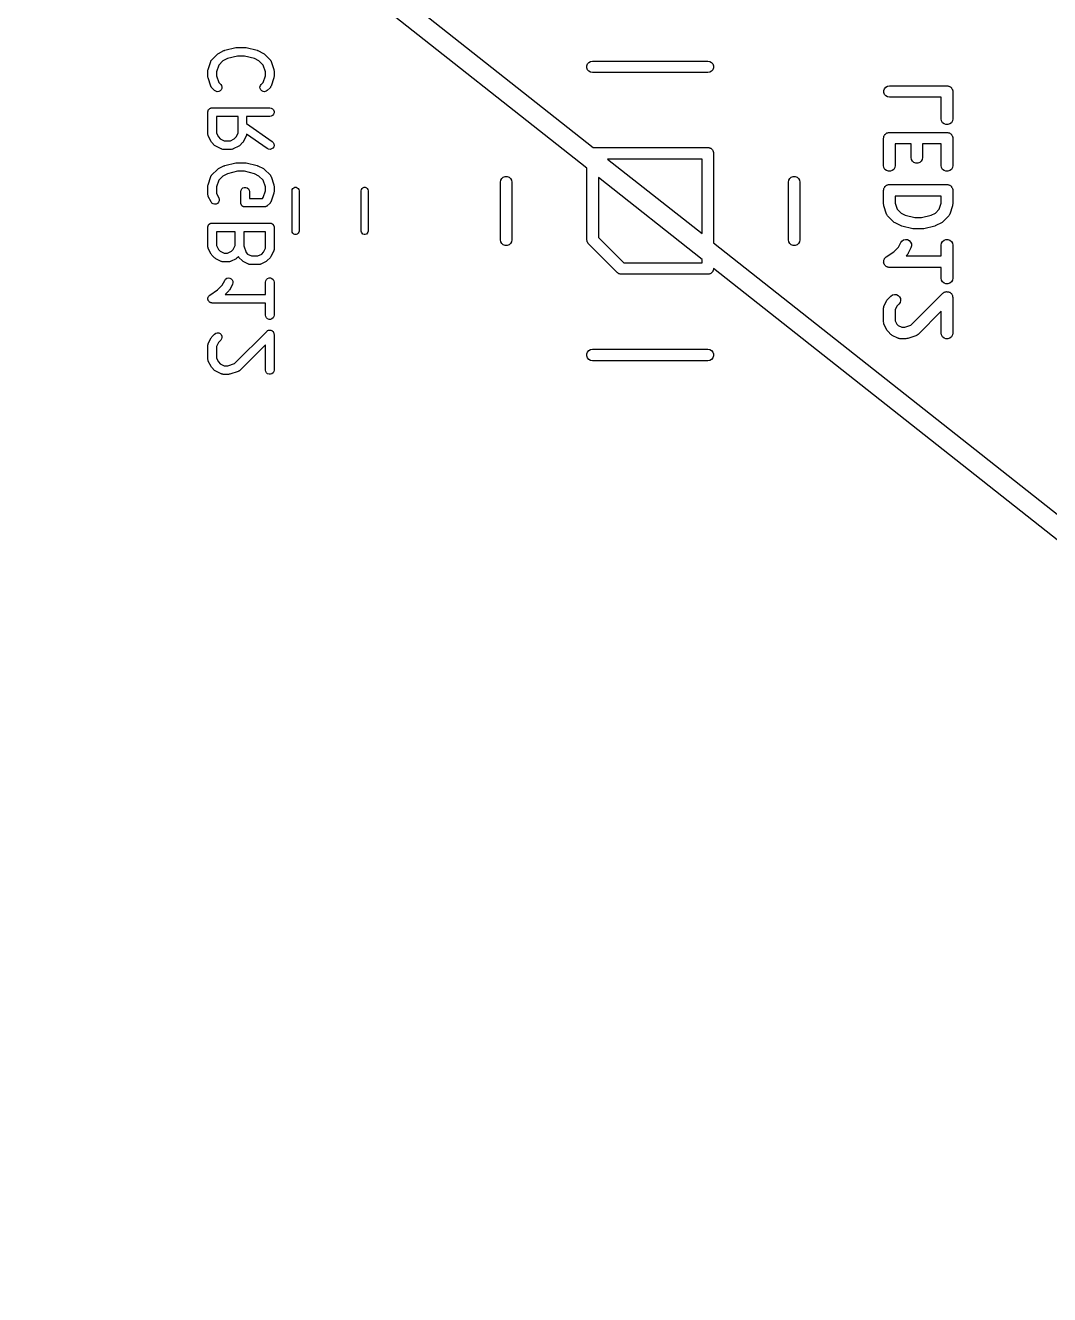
# Model space of a CAD drawing. Extents: x 48 to 353, y -143 to -50.
# Drawn here: x 62.18 to 79.96, y -142.63 to -120.61 of the extents above; entities that cross this region are included whole.
import ezdxf

# ---------------------------------------------------------------- set-up
doc = ezdxf.new("R2010")
doc.units = 0
doc.header["$MEASUREMENT"] = 0
doc.layers.add('BLACK', color=7, linetype='CONTINUOUS')

msp = doc.modelspace()

# ---------------------------------------------------------------- linework, layer by layer
at = {"layer": 'Black'}
for p, q in [((62.1787, -114.94), (72.0331, -122.725)), ((71.925, -123.086), (62.1787, -115.386)), ((65.4157, -121.201), (65.511, -121.105)), ((65.511, -121.105), (65.5208, -121.098)), ((65.5208, -121.098), (65.5304, -121.091)), ((65.5304, -121.091), (65.6257, -121.044)), ((65.6257, -121.044), (65.6335, -121.041)), ((65.6335, -121.041), (65.641, -121.038)), ((65.641, -121.038), (65.8315, -120.99)), ((65.8589, -121.138), (65.6854, -121.181)), ((65.8315, -120.99), (65.8407, -120.99)), ((65.8407, -120.99), (65.8497, -120.988)), ((65.8497, -120.988), (65.9926, -120.988)), ((65.9833, -121.138), (65.8589, -121.138)), ((66.1569, -121.181), (65.9833, -121.138)), ((65.9926, -120.988), (66.0016, -120.99)), ((66.0016, -120.99), (66.0108, -120.99)), ((66.0108, -120.99), (66.2012, -121.038)), ((66.2012, -121.038), (66.2087, -121.041)), ((66.2087, -121.041), (66.2166, -121.044)), ((66.2166, -121.044), (66.3118, -121.091)), ((66.3118, -121.091), (66.3215, -121.098)), ((66.3215, -121.098), (66.3313, -121.105)), ((66.3313, -121.105), (66.4265, -121.201)), ((65.35, -121.373), (65.3976, -121.23)), ((65.3976, -121.23), (65.3997, -121.226)), ((65.3997, -121.226), (65.4008, -121.222)), ((65.4008, -121.222), (65.4058, -121.215)), ((65.4058, -121.215), (65.41, -121.207)), ((65.41, -121.207), (65.4132, -121.204)), ((65.4132, -121.204), (65.4157, -121.201)), ((65.5343, -121.294), (65.4961, -121.409)), ((65.6084, -121.22), (65.5343, -121.294)), ((65.6854, -121.181), (65.6084, -121.22)), ((66.2338, -121.22), (66.1569, -121.181)), ((66.308, -121.294), (66.2338, -121.22)), ((66.3461, -121.409), (66.308, -121.294)), ((66.4265, -121.201), (66.429, -121.204)), ((66.429, -121.204), (66.4323, -121.207)), ((66.4323, -121.207), (66.4364, -121.215)), ((66.4364, -121.215), (66.4415, -121.222)), ((66.4415, -121.222), (66.4426, -121.226)), ((66.4426, -121.226), (66.4447, -121.23)), ((66.4447, -121.23), (66.4923, -121.373)), ((71.9265, -121.308), (71.9384, -121.275)), ((71.9265, -121.342), (71.9265, -121.308)), ((71.9384, -121.375), (71.9265, -121.342)), ((71.9384, -121.275), (71.9607, -121.248)), ((71.9607, -121.248), (71.9908, -121.231)), ((71.9908, -121.231), (72.025, -121.225)), ((72.025, -121.225), (74.025, -121.225)), ((74.025, -121.225), (74.0592, -121.231)), ((74.0592, -121.231), (74.0893, -121.248)), ((74.0893, -121.248), (74.1116, -121.275)), ((74.1116, -121.275), (74.1235, -121.308)), ((74.1235, -121.342), (74.1116, -121.375)), ((74.1235, -121.308), (74.1235, -121.342)), ((65.3461, -121.396), (65.3482, -121.385)), ((65.3461, -121.492), (65.3461, -121.396)), ((65.3482, -121.504), (65.3461, -121.492)), ((65.3482, -121.385), (65.35, -121.373)), ((65.35, -121.515), (65.3482, -121.504)), ((65.3976, -121.658), (65.35, -121.515)), ((65.4961, -121.409), (65.4961, -121.479)), ((65.4961, -121.479), (65.5343, -121.594)), ((66.308, -121.594), (66.3461, -121.479)), ((66.3461, -121.479), (66.3461, -121.409)), ((66.4923, -121.515), (66.4447, -121.658)), ((66.4923, -121.373), (66.494, -121.385)), ((66.494, -121.504), (66.4923, -121.515)), ((66.494, -121.385), (66.4961, -121.396)), ((66.4961, -121.492), (66.494, -121.504)), ((66.4961, -121.396), (66.4961, -121.492)), ((71.9607, -121.402), (71.9384, -121.375)), ((71.9908, -121.419), (71.9607, -121.402)), ((72.025, -121.425), (71.9908, -121.419)), ((74.025, -121.425), (72.025, -121.425)), ((74.0592, -121.419), (74.025, -121.425)), ((74.0893, -121.402), (74.0592, -121.419)), ((74.1116, -121.375), (74.0893, -121.402)), ((65.3997, -121.662), (65.3976, -121.658)), ((65.4008, -121.666), (65.3997, -121.662)), ((65.4058, -121.673), (65.4008, -121.666)), ((65.41, -121.681), (65.4058, -121.673)), ((65.4132, -121.684), (65.41, -121.681)), ((65.4157, -121.688), (65.4132, -121.684)), ((65.4633, -121.735), (65.4157, -121.688)), ((65.4847, -121.75), (65.4633, -121.735)), ((65.5098, -121.757), (65.4847, -121.75)), ((65.5358, -121.755), (65.5098, -121.757)), ((65.5343, -121.594), (65.5694, -121.629)), ((65.5594, -121.744), (65.5358, -121.755)), ((65.5778, -121.725), (65.5594, -121.744)), ((65.5694, -121.629), (65.5843, -121.65)), ((65.5888, -121.702), (65.5778, -121.725)), ((65.5843, -121.65), (65.5911, -121.676)), ((65.5911, -121.676), (65.5888, -121.702)), ((66.2512, -121.676), (66.2579, -121.65)), ((66.2534, -121.702), (66.2512, -121.676)), ((66.2645, -121.725), (66.2534, -121.702)), ((66.2579, -121.65), (66.2729, -121.629)), ((66.2829, -121.744), (66.2645, -121.725)), ((66.2729, -121.629), (66.308, -121.594)), ((66.3065, -121.755), (66.2829, -121.744)), ((66.3324, -121.757), (66.3065, -121.755)), ((66.3576, -121.75), (66.3324, -121.757)), ((66.3789, -121.735), (66.3576, -121.75)), ((66.4265, -121.688), (66.3789, -121.735)), ((66.429, -121.684), (66.4265, -121.688)), ((66.4323, -121.681), (66.429, -121.684)), ((66.4364, -121.673), (66.4323, -121.681)), ((66.4415, -121.666), (66.4364, -121.673)), ((66.4426, -121.662), (66.4415, -121.666)), ((66.4447, -121.658), (66.4426, -121.662)), ((77.0789, -121.736), (77.0908, -121.704)), ((77.0789, -121.771), (77.0789, -121.736)), ((77.0908, -121.804), (77.0789, -121.771)), ((77.0908, -121.704), (77.1131, -121.677)), ((77.1131, -121.677), (77.1432, -121.66)), ((77.1432, -121.66), (77.1774, -121.654)), ((77.1774, -121.654), (78.1774, -121.654)), ((78.1774, -121.654), (78.186, -121.655)), ((78.186, -121.655), (78.1947, -121.655)), ((78.1947, -121.655), (78.203, -121.658)), ((78.203, -121.658), (78.2116, -121.66)), ((78.2116, -121.66), (78.2192, -121.664)), ((78.2192, -121.664), (78.2274, -121.667)), ((78.2274, -121.667), (78.2341, -121.673)), ((78.2341, -121.673), (78.2417, -121.677)), ((78.2417, -121.677), (78.2473, -121.684)), ((78.2473, -121.684), (78.254, -121.689)), ((78.254, -121.689), (78.2584, -121.697)), ((78.2584, -121.697), (78.264, -121.704)), ((78.264, -121.704), (78.267, -121.712)), ((78.267, -121.712), (78.2713, -121.719)), ((78.2713, -121.719), (78.2729, -121.728)), ((78.2729, -121.728), (78.2759, -121.736)), ((78.2759, -121.736), (78.2759, -121.745)), ((78.2759, -121.745), (78.2774, -121.754)), ((78.2774, -121.754), (78.2774, -122.23)), ((77.1131, -121.83), (77.0908, -121.804)), ((77.1432, -121.848), (77.1131, -121.83)), ((77.1774, -121.854), (77.1432, -121.848)), ((78.0774, -121.854), (77.1774, -121.854)), ((78.0774, -122.23), (78.0774, -121.854)), ((65.3461, -122.111), (65.3473, -122.104)), ((65.3461, -122.492), (65.3461, -122.111)), ((65.3473, -122.098), (65.3495, -122.092)), ((65.3473, -122.104), (65.3473, -122.098)), ((65.3495, -122.092), (65.3507, -122.085)), ((65.3507, -122.085), (65.3539, -122.079)), ((65.3539, -122.079), (65.3562, -122.073)), ((65.3562, -122.073), (65.3604, -122.068)), ((65.3604, -122.068), (65.3637, -122.063)), ((65.3637, -122.063), (65.3687, -122.058)), ((65.3687, -122.058), (65.3729, -122.053)), ((65.3729, -122.053), (65.3786, -122.05)), ((65.3786, -122.05), (65.3836, -122.046)), ((65.3836, -122.046), (65.3898, -122.044)), ((65.3898, -122.044), (65.3955, -122.04)), ((65.3955, -122.04), (65.4019, -122.039)), ((65.4019, -122.039), (65.4081, -122.037)), ((65.4081, -122.037), (65.4147, -122.037)), ((65.4147, -122.037), (65.4211, -122.036)), ((65.4211, -122.036), (66.4211, -122.036)), ((65.4961, -122.186), (65.4961, -122.474)), ((65.8699, -122.186), (65.4961, -122.186)), ((65.8699, -122.474), (65.8699, -122.186)), ((66.4211, -122.186), (66.0199, -122.186)), ((66.0199, -122.186), (66.0199, -122.31)), ((66.4211, -122.036), (66.4468, -122.04)), ((66.4468, -122.181), (66.4211, -122.186)), ((66.4468, -122.04), (66.4693, -122.053)), ((66.4693, -122.168), (66.4468, -122.181)), ((66.4693, -122.053), (66.4861, -122.073)), ((66.4861, -122.148), (66.4693, -122.168)), ((66.4861, -122.073), (66.495, -122.098)), ((66.495, -122.124), (66.4861, -122.148)), ((66.495, -122.098), (66.495, -122.124)), ((78.0834, -122.264), (78.0774, -122.23)), ((78.2774, -122.23), (78.2713, -122.264)), ((66.0199, -122.31), (66.4641, -122.621)), ((78.1008, -122.294), (78.0834, -122.264)), ((78.1274, -122.316), (78.1008, -122.294)), ((78.16, -122.328), (78.1274, -122.316)), ((78.1947, -122.328), (78.16, -122.328)), ((78.2274, -122.316), (78.1947, -122.328)), ((78.254, -122.294), (78.2274, -122.316)), ((78.2713, -122.264), (78.254, -122.294)), ((65.3469, -122.496), (65.3461, -122.492)), ((65.3466, -122.5), (65.3469, -122.496)), ((65.3491, -122.509), (65.3466, -122.5)), ((65.3507, -122.517), (65.3491, -122.509)), ((65.3528, -122.521), (65.3507, -122.517)), ((65.354, -122.525), (65.3528, -122.521)), ((65.4017, -122.62), (65.354, -122.525)), ((65.4088, -122.63), (65.4017, -122.62)), ((65.4157, -122.64), (65.4088, -122.63)), ((65.4633, -122.688), (65.4157, -122.64)), ((65.4961, -122.474), (65.5304, -122.542)), ((65.5304, -122.542), (65.5608, -122.573)), ((65.5608, -122.573), (65.6293, -122.607)), ((65.6293, -122.607), (65.7368, -122.607)), ((65.7368, -122.607), (65.8053, -122.573)), ((65.8053, -122.573), (65.8357, -122.542)), ((65.8357, -122.542), (65.8699, -122.474)), ((65.9504, -122.64), (65.9027, -122.688)), ((65.9572, -122.63), (65.9504, -122.64)), ((65.9644, -122.62), (65.9572, -122.63)), ((66.012, -122.525), (65.9644, -122.62)), ((66.0133, -122.521), (66.012, -122.525)), ((66.0154, -122.517), (66.0133, -122.521)), ((66.0169, -122.509), (66.0154, -122.517)), ((66.0194, -122.5), (66.0169, -122.509)), ((66.0198, -122.493), (66.0192, -122.496)), ((66.0192, -122.496), (66.0194, -122.5)), ((66.3781, -122.744), (66.0198, -122.493)), ((66.4641, -122.621), (66.4826, -122.639)), ((66.4826, -122.639), (66.4936, -122.663)), ((66.4936, -122.663), (66.4958, -122.689)), ((77.0774, -122.563), (77.0789, -122.554)), ((77.0774, -123.039), (77.0774, -122.563)), ((77.0789, -122.546), (77.0819, -122.538)), ((77.0789, -122.554), (77.0789, -122.546)), ((77.0819, -122.538), (77.0834, -122.529)), ((77.0834, -122.529), (77.0878, -122.521)), ((77.0878, -122.521), (77.0908, -122.513)), ((77.0908, -122.513), (77.0964, -122.506)), ((77.0964, -122.506), (77.1008, -122.499)), ((77.1008, -122.499), (77.1075, -122.493)), ((77.1075, -122.493), (77.1131, -122.486)), ((77.1131, -122.486), (77.1207, -122.482)), ((77.1207, -122.482), (77.1274, -122.476)), ((77.1274, -122.476), (77.1356, -122.473)), ((77.1356, -122.473), (77.1432, -122.469)), ((77.1432, -122.469), (77.1518, -122.468)), ((77.1518, -122.468), (77.16, -122.465)), ((77.16, -122.465), (77.1688, -122.465)), ((77.1688, -122.465), (77.1774, -122.463)), ((77.1774, -122.463), (78.1774, -122.463)), ((77.5536, -122.663), (77.2774, -122.663)), ((77.2774, -122.663), (77.2774, -123.039)), ((77.5536, -122.896), (77.5536, -122.663)), ((78.0774, -122.663), (77.7536, -122.663)), ((77.7536, -122.663), (77.7536, -122.896)), ((78.0774, -123.039), (78.0774, -122.663)), ((78.1774, -122.463), (78.186, -122.465)), ((78.186, -122.465), (78.1947, -122.465)), ((78.1947, -122.465), (78.203, -122.468)), ((78.203, -122.468), (78.2116, -122.469)), ((78.2116, -122.469), (78.2192, -122.473)), ((78.2192, -122.473), (78.2274, -122.476)), ((78.2274, -122.476), (78.2341, -122.482)), ((78.2341, -122.482), (78.2417, -122.486)), ((78.2417, -122.486), (78.2473, -122.493)), ((78.2473, -122.493), (78.254, -122.499)), ((78.254, -122.499), (78.2584, -122.506)), ((78.2584, -122.506), (78.264, -122.513)), ((78.264, -122.513), (78.267, -122.521)), ((78.267, -122.521), (78.2713, -122.529)), ((78.2713, -122.529), (78.2729, -122.538)), ((78.2729, -122.538), (78.2759, -122.546)), ((78.2759, -122.546), (78.2759, -122.554)), ((78.2759, -122.554), (78.2774, -122.563)), ((78.2774, -122.563), (78.2774, -123.039)), ((65.4732, -122.694), (65.4633, -122.688)), ((65.4828, -122.702), (65.4732, -122.694)), ((65.5781, -122.749), (65.4828, -122.702)), ((65.5822, -122.75), (65.5781, -122.749)), ((65.586, -122.753), (65.5822, -122.75)), ((65.5946, -122.754), (65.586, -122.753)), ((65.603, -122.757), (65.5946, -122.754)), ((65.6073, -122.756), (65.603, -122.757)), ((65.6116, -122.757), (65.6073, -122.756)), ((65.7545, -122.757), (65.6116, -122.757)), ((65.7587, -122.756), (65.7545, -122.757)), ((65.763, -122.757), (65.7587, -122.756)), ((65.7715, -122.754), (65.763, -122.757)), ((65.7801, -122.753), (65.7715, -122.754)), ((65.7839, -122.75), (65.7801, -122.753)), ((65.788, -122.749), (65.7839, -122.75)), ((65.8832, -122.702), (65.788, -122.749)), ((65.8929, -122.694), (65.8832, -122.702)), ((65.9027, -122.688), (65.8929, -122.694)), ((66.4017, -122.755), (66.3781, -122.744)), ((66.4277, -122.757), (66.4017, -122.755)), ((66.4528, -122.75), (66.4277, -122.757)), ((66.4742, -122.735), (66.4528, -122.75)), ((66.4891, -122.714), (66.4742, -122.735)), ((66.4958, -122.689), (66.4891, -122.714)), ((72.0331, -122.725), (74.025, -122.725)), ((74.025, -122.725), (74.0336, -122.727)), ((74.0336, -122.727), (74.0424, -122.727)), ((74.0424, -122.727), (74.0506, -122.73)), ((74.0506, -122.73), (74.0592, -122.731)), ((74.0592, -122.731), (74.0668, -122.735)), ((74.0668, -122.735), (74.075, -122.738)), ((74.075, -122.738), (74.0817, -122.744)), ((74.0817, -122.744), (74.0893, -122.748)), ((74.0893, -122.748), (74.0949, -122.755)), ((74.0949, -122.755), (74.1016, -122.761)), ((74.1016, -122.761), (74.106, -122.768)), ((74.106, -122.768), (74.1116, -122.775)), ((74.1116, -122.775), (74.1146, -122.783)), ((74.1146, -122.783), (74.119, -122.791)), ((74.119, -122.791), (74.1205, -122.799)), ((74.1205, -122.799), (74.1235, -122.808)), ((74.1235, -122.808), (74.1235, -122.816)), ((74.1235, -122.816), (74.125, -122.825)), ((74.125, -122.825), (74.125, -124.378)), ((77.5596, -122.931), (77.5536, -122.896)), ((77.7536, -122.896), (77.7475, -122.931)), ((65.4157, -123.201), (65.511, -123.105)), ((65.511, -123.105), (65.5208, -123.098)), ((65.5208, -123.098), (65.5304, -123.091)), ((65.5304, -123.091), (65.6257, -123.044)), ((65.6257, -123.044), (65.6335, -123.041)), ((65.6335, -123.041), (65.641, -123.038)), ((65.641, -123.038), (65.8315, -122.99)), ((65.8315, -122.99), (65.8407, -122.99)), ((65.8407, -122.99), (65.8497, -122.988)), ((65.8497, -122.988), (65.9926, -122.988)), ((65.9926, -122.988), (66.0016, -122.99)), ((66.0016, -122.99), (66.0108, -122.99)), ((66.0108, -122.99), (66.2012, -123.038)), ((66.2012, -123.038), (66.2087, -123.041)), ((66.2087, -123.041), (66.2166, -123.044)), ((66.2166, -123.044), (66.3118, -123.091)), ((66.3118, -123.091), (66.3215, -123.098)), ((66.3215, -123.098), (66.3313, -123.105)), ((66.3313, -123.105), (66.4265, -123.201)), ((71.925, -124.325), (71.925, -123.086)), ((72.2862, -122.925), (73.925, -124.22)), ((73.925, -122.925), (72.2862, -122.925)), ((73.925, -124.22), (73.925, -122.925)), ((77.0834, -123.073), (77.0774, -123.039)), ((77.1008, -123.104), (77.0834, -123.073)), ((77.1274, -123.126), (77.1008, -123.104)), ((77.254, -123.104), (77.2274, -123.126)), ((77.2713, -123.073), (77.254, -123.104)), ((77.2774, -123.039), (77.2713, -123.073)), ((77.577, -122.961), (77.5596, -122.931)), ((77.6036, -122.983), (77.577, -122.961)), ((77.6362, -122.995), (77.6036, -122.983)), ((77.6709, -122.995), (77.6362, -122.995)), ((77.7036, -122.983), (77.6709, -122.995)), ((77.7302, -122.961), (77.7036, -122.983)), ((77.7475, -122.931), (77.7302, -122.961)), ((78.0834, -123.073), (78.0774, -123.039)), ((78.1008, -123.104), (78.0834, -123.073)), ((78.1274, -123.126), (78.1008, -123.104)), ((78.254, -123.104), (78.2274, -123.126)), ((78.2713, -123.073), (78.254, -123.104)), ((78.2774, -123.039), (78.2713, -123.073)), ((65.35, -123.373), (65.3976, -123.23)), ((65.3976, -123.23), (65.3997, -123.226)), ((65.3997, -123.226), (65.4008, -123.222)), ((65.4008, -123.222), (65.4058, -123.215)), ((65.4058, -123.215), (65.41, -123.207)), ((65.41, -123.207), (65.4132, -123.204)), ((65.4132, -123.204), (65.4157, -123.201)), ((65.5343, -123.294), (65.4961, -123.409)), ((65.6084, -123.22), (65.5343, -123.294)), ((65.6854, -123.181), (65.6084, -123.22)), ((65.8589, -123.138), (65.6854, -123.181)), ((65.9833, -123.138), (65.8589, -123.138)), ((66.1569, -123.181), (65.9833, -123.138)), ((66.2338, -123.22), (66.1569, -123.181)), ((66.308, -123.294), (66.2338, -123.22)), ((66.3461, -123.409), (66.308, -123.294)), ((66.4265, -123.201), (66.429, -123.204)), ((66.429, -123.204), (66.4323, -123.207)), ((66.4323, -123.207), (66.4364, -123.215)), ((66.4364, -123.215), (66.4415, -123.222)), ((66.4415, -123.222), (66.4426, -123.226)), ((66.4426, -123.226), (66.4447, -123.23)), ((66.4447, -123.23), (66.4923, -123.373)), ((70.425, -123.325), (70.431, -123.291)), ((70.425, -124.325), (70.425, -123.325)), ((70.431, -123.291), (70.4484, -123.261)), ((70.4484, -123.261), (70.475, -123.238)), ((70.475, -123.238), (70.5076, -123.227)), ((70.5076, -123.227), (70.5424, -123.227)), ((70.5424, -123.227), (70.575, -123.238)), ((70.575, -123.238), (70.6016, -123.261)), ((70.6016, -123.261), (70.619, -123.291)), ((70.619, -123.291), (70.625, -123.325)), ((70.625, -123.325), (70.625, -124.325)), ((73.925, -124.666), (72.125, -123.244)), ((72.125, -123.244), (72.125, -124.284)), ((75.425, -123.325), (75.431, -123.291)), ((75.425, -124.325), (75.425, -123.325)), ((75.431, -123.291), (75.4484, -123.261)), ((75.4484, -123.261), (75.475, -123.238)), ((75.475, -123.238), (75.5076, -123.227)), ((75.5076, -123.227), (75.5424, -123.227)), ((75.5424, -123.227), (75.575, -123.238)), ((75.575, -123.238), (75.6016, -123.261)), ((75.6016, -123.261), (75.619, -123.291)), ((75.619, -123.291), (75.625, -123.325)), ((75.625, -123.325), (75.625, -124.325)), ((77.16, -123.138), (77.1274, -123.126)), ((77.1947, -123.138), (77.16, -123.138)), ((77.2274, -123.126), (77.1947, -123.138)), ((78.16, -123.138), (78.1274, -123.126)), ((78.1947, -123.138), (78.16, -123.138)), ((78.2274, -123.126), (78.1947, -123.138)), ((65.3461, -123.396), (65.3482, -123.385)), ((65.3461, -123.539), (65.3461, -123.396)), ((65.3469, -123.544), (65.3461, -123.539)), ((65.3466, -123.548), (65.3469, -123.544)), ((65.3491, -123.556), (65.3466, -123.548)), ((65.3482, -123.385), (65.35, -123.373)), ((65.3507, -123.565), (65.3491, -123.556)), ((65.4961, -123.409), (65.4961, -123.522)), ((65.4961, -123.522), (65.5358, -123.601)), ((65.9176, -123.492), (65.9221, -123.466)), ((65.9176, -123.682), (65.9176, -123.492)), ((65.9221, -123.466), (65.9351, -123.443)), ((65.9351, -123.443), (65.9551, -123.427)), ((65.9551, -123.427), (65.9795, -123.418)), ((65.9795, -123.418), (66.0056, -123.418)), ((66.0056, -123.418), (66.0301, -123.427)), ((66.0301, -123.427), (66.05, -123.443)), ((66.05, -123.443), (66.063, -123.466)), ((66.063, -123.466), (66.0676, -123.492)), ((66.0676, -123.492), (66.0676, -123.607)), ((66.308, -123.594), (66.3461, -123.479)), ((66.3461, -123.479), (66.3461, -123.409)), ((66.4923, -123.515), (66.4447, -123.658)), ((66.4923, -123.373), (66.494, -123.385)), ((66.494, -123.504), (66.4923, -123.515)), ((66.494, -123.385), (66.4961, -123.396)), ((66.4961, -123.492), (66.494, -123.504)), ((66.4961, -123.396), (66.4961, -123.492)), ((66.8088, -123.475), (66.8124, -123.454)), ((66.8088, -124.175), (66.8088, -123.475)), ((66.8124, -123.454), (66.8228, -123.436)), ((66.8228, -123.436), (66.8387, -123.423)), ((66.8387, -123.423), (66.8583, -123.416)), ((66.8583, -123.416), (66.8792, -123.416)), ((66.8792, -123.416), (66.8987, -123.423)), ((66.8987, -123.423), (66.9147, -123.436)), ((66.9147, -123.436), (66.9251, -123.454)), ((66.9251, -123.454), (66.9287, -123.475)), ((66.9287, -123.475), (66.9287, -124.175)), ((68.0087, -123.475), (68.0124, -123.454)), ((68.0087, -124.175), (68.0087, -123.475)), ((68.0124, -123.454), (68.0228, -123.436)), ((68.0228, -123.436), (68.0387, -123.423)), ((68.0387, -123.423), (68.0583, -123.416)), ((68.0583, -123.416), (68.0792, -123.416)), ((68.0792, -123.416), (68.0987, -123.423)), ((68.0987, -123.423), (68.1147, -123.436)), ((68.1147, -123.436), (68.1251, -123.454)), ((68.1251, -123.454), (68.1287, -123.475)), ((68.1287, -123.475), (68.1287, -124.175)), ((77.0774, -123.468), (77.0789, -123.459)), ((77.0774, -123.706), (77.0774, -123.468)), ((77.0789, -123.45), (77.0819, -123.442)), ((77.0789, -123.459), (77.0789, -123.45)), ((77.0819, -123.442), (77.0834, -123.434)), ((77.0834, -123.434), (77.0878, -123.426)), ((77.0878, -123.426), (77.0908, -123.418)), ((77.0908, -123.418), (77.0964, -123.411)), ((77.0964, -123.411), (77.1008, -123.404)), ((77.1008, -123.404), (77.1075, -123.398)), ((77.1075, -123.398), (77.1131, -123.391)), ((77.1131, -123.391), (77.1207, -123.387)), ((77.1207, -123.387), (77.1274, -123.381)), ((77.1274, -123.381), (77.1356, -123.378)), ((77.1356, -123.378), (77.1432, -123.374)), ((77.1432, -123.374), (77.1518, -123.372)), ((77.1518, -123.372), (77.16, -123.369)), ((77.16, -123.369), (77.1688, -123.369)), ((77.1688, -123.369), (77.1774, -123.368)), ((77.1774, -123.368), (78.1774, -123.368)), ((78.1774, -123.368), (78.186, -123.369)), ((78.186, -123.369), (78.1947, -123.369)), ((78.1947, -123.369), (78.203, -123.372)), ((78.203, -123.372), (78.2116, -123.374)), ((78.2116, -123.374), (78.2192, -123.378)), ((78.2192, -123.378), (78.2274, -123.381)), ((78.2274, -123.381), (78.2341, -123.387)), ((78.2341, -123.387), (78.2417, -123.391)), ((78.2417, -123.391), (78.2473, -123.398)), ((78.2473, -123.398), (78.254, -123.404)), ((78.254, -123.404), (78.2584, -123.411)), ((78.2584, -123.411), (78.264, -123.418)), ((78.264, -123.418), (78.267, -123.426)), ((78.267, -123.426), (78.2713, -123.434)), ((78.2713, -123.434), (78.2729, -123.442)), ((78.2729, -123.442), (78.2759, -123.45)), ((78.2759, -123.45), (78.2759, -123.459)), ((78.2759, -123.459), (78.2774, -123.468)), ((78.2774, -123.468), (78.2774, -123.706)), ((65.3528, -123.569), (65.3507, -123.565)), ((65.354, -123.573), (65.3528, -123.569)), ((65.4017, -123.668), (65.354, -123.573)), ((65.4172, -123.689), (65.4017, -123.668)), ((65.4389, -123.703), (65.4172, -123.689)), ((65.4643, -123.709), (65.4389, -123.703)), ((65.4901, -123.706), (65.4643, -123.709)), ((65.5134, -123.695), (65.4901, -123.706)), ((65.5313, -123.676), (65.5134, -123.695)), ((65.5417, -123.652), (65.5313, -123.676)), ((65.5358, -123.601), (65.5433, -123.626)), ((65.5433, -123.626), (65.5417, -123.652)), ((65.9187, -123.689), (65.9176, -123.682)), ((65.9187, -123.695), (65.9187, -123.689)), ((65.9209, -123.701), (65.9187, -123.695)), ((65.9221, -123.708), (65.9209, -123.701)), ((65.9254, -123.713), (65.9221, -123.708)), ((65.9276, -123.72), (65.9254, -123.713)), ((65.9318, -123.725), (65.9276, -123.72)), ((65.9351, -123.73), (65.9318, -123.725)), ((65.9401, -123.735), (65.9351, -123.73)), ((65.9444, -123.74), (65.9401, -123.735)), ((65.95, -123.743), (65.9444, -123.74)), ((65.9551, -123.747), (65.95, -123.743)), ((65.9612, -123.749), (65.9551, -123.747)), ((65.9669, -123.753), (65.9612, -123.749)), ((65.9734, -123.754), (65.9669, -123.753)), ((65.9795, -123.756), (65.9734, -123.754)), ((65.9861, -123.756), (65.9795, -123.756)), ((65.9926, -123.757), (65.9861, -123.756)), ((66.3259, -123.757), (65.9926, -123.757)), ((66.0676, -123.607), (66.2948, -123.607)), ((66.2948, -123.607), (66.308, -123.594)), ((66.3291, -123.757), (66.3259, -123.757)), ((66.3324, -123.757), (66.3291, -123.757)), ((66.3419, -123.754), (66.3324, -123.757)), ((66.3515, -123.753), (66.3419, -123.754)), ((66.3544, -123.751), (66.3515, -123.753)), ((66.3576, -123.75), (66.3544, -123.751)), ((66.3656, -123.744), (66.3576, -123.75)), ((66.3741, -123.74), (66.3656, -123.744)), ((66.3762, -123.737), (66.3741, -123.74)), ((66.3789, -123.735), (66.3762, -123.737)), ((66.4265, -123.688), (66.3789, -123.735)), ((66.429, -123.684), (66.4265, -123.688)), ((66.4323, -123.681), (66.429, -123.684)), ((66.4364, -123.673), (66.4323, -123.681)), ((66.4415, -123.666), (66.4364, -123.673)), ((66.4426, -123.662), (66.4415, -123.666)), ((66.4447, -123.658), (66.4426, -123.662)), ((77.0802, -123.722), (77.0774, -123.706)), ((77.0825, -123.738), (77.0802, -123.722)), ((77.1301, -123.88), (77.0825, -123.738)), ((77.2774, -123.568), (77.2774, -123.69)), ((78.0774, -123.568), (77.2774, -123.568)), ((77.2774, -123.69), (77.3124, -123.795)), ((78.0424, -123.795), (78.0774, -123.69)), ((78.0774, -123.69), (78.0774, -123.568)), ((78.2722, -123.738), (78.2246, -123.88)), ((78.2746, -123.722), (78.2722, -123.738)), ((78.2774, -123.706), (78.2746, -123.722)), ((77.1329, -123.886), (77.1301, -123.88)), ((77.1344, -123.891), (77.1329, -123.886)), ((77.1411, -123.901), (77.1344, -123.891)), ((77.1467, -123.911), (77.1411, -123.901)), ((77.151, -123.915), (77.1467, -123.911)), ((77.1543, -123.92), (77.151, -123.915)), ((77.2495, -124.015), (77.1543, -123.92)), ((77.3124, -123.795), (77.3795, -123.862)), ((77.3795, -123.862), (77.4504, -123.897)), ((77.4504, -123.897), (77.6183, -123.939)), ((77.6183, -123.939), (77.7365, -123.939)), ((77.7365, -123.939), (77.9044, -123.897)), ((77.9044, -123.897), (77.9753, -123.862)), ((77.9753, -123.862), (78.0424, -123.795)), ((78.2005, -123.92), (78.1052, -124.015)), ((78.2038, -123.915), (78.2005, -123.92)), ((78.2081, -123.911), (78.2038, -123.915)), ((78.2137, -123.901), (78.2081, -123.911)), ((78.2204, -123.891), (78.2137, -123.901)), ((78.2219, -123.886), (78.2204, -123.891)), ((78.2246, -123.88), (78.2219, -123.886)), ((65.3461, -124.111), (65.3473, -124.104)), ((65.3461, -124.444), (65.3461, -124.111)), ((65.3473, -124.098), (65.3495, -124.092)), ((65.3473, -124.104), (65.3473, -124.098)), ((65.3495, -124.092), (65.3507, -124.085)), ((65.3507, -124.085), (65.3539, -124.079)), ((65.3539, -124.079), (65.3562, -124.073)), ((65.3562, -124.073), (65.3604, -124.068)), ((65.3604, -124.068), (65.3637, -124.063)), ((65.3637, -124.063), (65.3687, -124.058)), ((65.3687, -124.058), (65.3729, -124.053)), ((65.3729, -124.053), (65.3786, -124.05)), ((65.3786, -124.05), (65.3836, -124.046)), ((65.3836, -124.046), (65.3898, -124.044)), ((65.3898, -124.044), (65.3955, -124.04)), ((65.3955, -124.04), (65.4019, -124.039)), ((65.4019, -124.039), (65.4081, -124.037)), ((65.4081, -124.037), (65.4147, -124.037)), ((65.4147, -124.037), (65.4211, -124.036)), ((65.4211, -124.036), (66.4211, -124.036)), ((65.4961, -124.186), (65.4961, -124.426)), ((65.8223, -124.186), (65.4961, -124.186)), ((65.8223, -124.426), (65.8223, -124.186)), ((65.9723, -124.186), (65.9723, -124.432)), ((66.3461, -124.186), (65.9723, -124.186)), ((66.3461, -124.474), (66.3461, -124.186)), ((66.4211, -124.036), (66.4276, -124.037)), ((66.4276, -124.037), (66.4342, -124.037)), ((66.4342, -124.037), (66.4403, -124.039)), ((66.4403, -124.039), (66.4468, -124.04)), ((66.4468, -124.04), (66.4525, -124.044)), ((66.4525, -124.044), (66.4586, -124.046)), ((66.4586, -124.046), (66.4637, -124.05)), ((66.4637, -124.05), (66.4693, -124.053)), ((66.4693, -124.053), (66.4736, -124.058)), ((66.4736, -124.058), (66.4786, -124.063)), ((66.4786, -124.063), (66.4819, -124.068)), ((66.4819, -124.068), (66.4861, -124.073)), ((66.4861, -124.073), (66.4883, -124.079)), ((66.4883, -124.079), (66.4916, -124.085)), ((66.4916, -124.085), (66.4927, -124.092)), ((66.4927, -124.092), (66.495, -124.098)), ((66.495, -124.098), (66.495, -124.104)), ((66.495, -124.104), (66.4961, -124.111)), ((66.4961, -124.111), (66.4961, -124.492)), ((66.8124, -124.196), (66.8088, -124.175)), ((66.8228, -124.214), (66.8124, -124.196)), ((66.8387, -124.227), (66.8228, -124.214)), ((66.9147, -124.214), (66.8987, -124.227)), ((66.9251, -124.196), (66.9147, -124.214)), ((66.9287, -124.175), (66.9251, -124.196)), ((68.0124, -124.196), (68.0087, -124.175)), ((68.0228, -124.214), (68.0124, -124.196)), ((68.0387, -124.227), (68.0228, -124.214)), ((68.1147, -124.214), (68.0987, -124.227)), ((68.1251, -124.196), (68.1147, -124.214)), ((68.1287, -124.175), (68.1251, -124.196)), ((77.2627, -124.024), (77.2495, -124.015)), ((77.2755, -124.033), (77.2627, -124.024)), ((77.3708, -124.081), (77.2755, -124.033)), ((77.3812, -124.084), (77.3708, -124.081)), ((77.3912, -124.089), (77.3812, -124.084)), ((77.5817, -124.136), (77.3912, -124.089)), ((77.5939, -124.137), (77.5817, -124.136)), ((77.606, -124.139), (77.5939, -124.137)), ((77.7488, -124.139), (77.606, -124.139)), ((77.7609, -124.137), (77.7488, -124.139)), ((77.7731, -124.136), (77.7609, -124.137)), ((77.9635, -124.089), (77.7731, -124.136)), ((77.9735, -124.084), (77.9635, -124.089)), ((77.984, -124.081), (77.9735, -124.084)), ((78.0792, -124.033), (77.984, -124.081)), ((78.0921, -124.024), (78.0792, -124.033)), ((78.1052, -124.015), (78.0921, -124.024)), ((65.4961, -124.426), (65.5304, -124.495)), ((65.7881, -124.495), (65.8223, -124.426)), ((65.9723, -124.432), (66.0105, -124.546)), ((66.8583, -124.234), (66.8387, -124.227)), ((66.8792, -124.234), (66.8583, -124.234)), ((66.8987, -124.227), (66.8792, -124.234)), ((68.0583, -124.234), (68.0387, -124.227)), ((68.0792, -124.234), (68.0583, -124.234)), ((68.0987, -124.227), (68.0792, -124.234)), ((70.431, -124.359), (70.425, -124.325)), ((70.4484, -124.389), (70.431, -124.359)), ((70.475, -124.412), (70.4484, -124.389)), ((70.5076, -124.423), (70.475, -124.412)), ((70.5424, -124.423), (70.5076, -124.423)), ((70.575, -124.412), (70.5424, -124.423)), ((70.6016, -124.389), (70.575, -124.412)), ((70.619, -124.359), (70.6016, -124.389)), ((70.625, -124.325), (70.619, -124.359)), ((71.9258, -124.329), (71.925, -124.325)), ((71.9254, -124.334), (71.9258, -124.329)), ((71.9288, -124.346), (71.9254, -124.334)), ((71.931, -124.359), (71.9288, -124.346)), ((71.9332, -124.363), (71.931, -124.359)), ((71.9344, -124.367), (71.9332, -124.363)), ((71.9419, -124.378), (71.9344, -124.367)), ((71.9484, -124.389), (71.9419, -124.378)), ((71.9518, -124.392), (71.9484, -124.389)), ((71.9543, -124.396), (71.9518, -124.392)), ((72.4543, -124.896), (71.9543, -124.396)), ((72.125, -124.284), (72.5664, -124.725)), ((74.125, -124.378), (96.8825, -142.357)), ((75.431, -124.359), (75.425, -124.325)), ((75.4484, -124.389), (75.431, -124.359)), ((75.475, -124.412), (75.4484, -124.389)), ((75.5076, -124.423), (75.475, -124.412)), ((75.5424, -124.423), (75.5076, -124.423)), ((75.575, -124.412), (75.5424, -124.423)), ((75.6016, -124.389), (75.575, -124.412)), ((75.619, -124.359), (75.6016, -124.389)), ((75.625, -124.325), (75.619, -124.359)), ((77.3333, -124.456), (77.3737, -124.376)), ((77.3737, -124.376), (77.3943, -124.348)), ((77.3943, -124.348), (77.4233, -124.328)), ((77.4233, -124.328), (77.4571, -124.32)), ((77.4571, -124.32), (77.4916, -124.324)), ((77.4916, -124.324), (77.5227, -124.34)), ((77.5227, -124.34), (77.5465, -124.365)), ((77.5465, -124.365), (77.5604, -124.397)), ((77.5624, -124.432), (77.5525, -124.465)), ((77.5604, -124.397), (77.5624, -124.432)), ((78.0774, -124.42), (78.0834, -124.386)), ((78.0774, -124.606), (78.0774, -124.42)), ((78.0834, -124.386), (78.1008, -124.356)), ((78.1008, -124.356), (78.1274, -124.334)), ((78.1274, -124.334), (78.16, -124.322)), ((78.16, -124.322), (78.1947, -124.322)), ((78.1947, -124.322), (78.2274, -124.334)), ((78.2274, -124.334), (78.254, -124.356)), ((78.254, -124.356), (78.2713, -124.386)), ((78.2713, -124.386), (78.2774, -124.42)), ((78.2774, -124.42), (78.2774, -124.992)), ((65.3469, -124.448), (65.3461, -124.444)), ((65.3466, -124.453), (65.3469, -124.448)), ((65.3491, -124.461), (65.3466, -124.453)), ((65.3507, -124.47), (65.3491, -124.461)), ((65.3528, -124.473), (65.3507, -124.47)), ((65.354, -124.478), (65.3528, -124.473)), ((65.4017, -124.573), (65.354, -124.478)), ((65.4088, -124.582), (65.4017, -124.573)), ((65.4157, -124.592), (65.4088, -124.582)), ((65.4633, -124.64), (65.4157, -124.592)), ((65.4732, -124.647), (65.4633, -124.64)), ((65.4828, -124.654), (65.4732, -124.647)), ((65.5781, -124.702), (65.4828, -124.654)), ((65.5304, -124.495), (65.5608, -124.525)), ((65.5608, -124.525), (65.6293, -124.56)), ((65.6293, -124.56), (65.6891, -124.56)), ((65.6891, -124.56), (65.7577, -124.525)), ((65.8356, -124.654), (65.7404, -124.702)), ((65.7577, -124.525), (65.7881, -124.495)), ((65.8453, -124.647), (65.8356, -124.654)), ((65.8551, -124.64), (65.8453, -124.647)), ((65.8769, -124.618), (65.8551, -124.64)), ((65.877, -124.619), (65.8769, -124.618)), ((65.882, -124.626), (65.877, -124.619)), ((65.8862, -124.634), (65.882, -124.626)), ((65.8894, -124.636), (65.8862, -124.634)), ((65.8919, -124.64), (65.8894, -124.636)), ((65.9395, -124.688), (65.8919, -124.64)), ((66.0105, -124.546), (66.037, -124.573)), ((66.037, -124.573), (66.1055, -124.607)), ((66.1055, -124.607), (66.2129, -124.607)), ((66.2129, -124.607), (66.2815, -124.573)), ((66.2815, -124.573), (66.3119, -124.542)), ((66.3119, -124.542), (66.3461, -124.474)), ((66.4265, -124.64), (66.3789, -124.688)), ((66.4334, -124.63), (66.4265, -124.64)), ((66.4406, -124.62), (66.4334, -124.63)), ((66.4882, -124.525), (66.4406, -124.62)), ((66.4894, -124.521), (66.4882, -124.525)), ((66.4916, -124.517), (66.4894, -124.521)), ((66.4931, -124.509), (66.4916, -124.517)), ((66.4956, -124.5), (66.4931, -124.509)), ((66.4961, -124.492), (66.4954, -124.496)), ((66.4954, -124.496), (66.4956, -124.5)), ((77.0867, -124.667), (77.0908, -124.656)), ((77.0908, -124.656), (77.0943, -124.652)), ((77.0943, -124.652), (77.0968, -124.647)), ((77.0968, -124.647), (77.1054, -124.638)), ((77.1054, -124.638), (77.1131, -124.629)), ((77.1131, -124.629), (77.1179, -124.627)), ((77.1179, -124.627), (77.1219, -124.623)), ((77.1219, -124.623), (77.2565, -124.533)), ((77.2565, -124.533), (77.3333, -124.456)), ((77.4862, -124.586), (77.4664, -124.606)), ((77.4664, -124.606), (78.0774, -124.606)), ((77.4954, -124.573), (77.4862, -124.586)), ((77.5049, -124.56), (77.4954, -124.573)), ((77.5525, -124.465), (77.5049, -124.56)), ((65.5822, -124.703), (65.5781, -124.702)), ((65.586, -124.705), (65.5822, -124.703)), ((65.5946, -124.707), (65.586, -124.705)), ((65.603, -124.709), (65.5946, -124.707)), ((65.6073, -124.709), (65.603, -124.709)), ((65.6116, -124.71), (65.6073, -124.709)), ((65.7068, -124.71), (65.6116, -124.71)), ((65.7111, -124.709), (65.7068, -124.71)), ((65.7154, -124.709), (65.7111, -124.709)), ((65.7238, -124.707), (65.7154, -124.709)), ((65.7325, -124.705), (65.7238, -124.707)), ((65.7362, -124.703), (65.7325, -124.705)), ((65.7404, -124.702), (65.7362, -124.703)), ((65.9494, -124.694), (65.9395, -124.688)), ((65.959, -124.702), (65.9494, -124.694)), ((66.0543, -124.749), (65.959, -124.702)), ((66.0584, -124.75), (66.0543, -124.749)), ((66.0621, -124.753), (66.0584, -124.75)), ((66.0708, -124.754), (66.0621, -124.753)), ((66.0792, -124.757), (66.0708, -124.754)), ((66.0835, -124.756), (66.0792, -124.757)), ((66.0878, -124.757), (66.0835, -124.756)), ((66.2307, -124.757), (66.0878, -124.757)), ((66.2349, -124.756), (66.2307, -124.757)), ((66.2392, -124.757), (66.2349, -124.756)), ((66.2476, -124.754), (66.2392, -124.757)), ((66.2563, -124.753), (66.2476, -124.754)), ((66.2601, -124.75), (66.2563, -124.753)), ((66.2642, -124.749), (66.2601, -124.75)), ((66.3594, -124.702), (66.2642, -124.749)), ((66.3691, -124.694), (66.3594, -124.702)), ((66.3789, -124.688), (66.3691, -124.694)), ((72.5664, -124.725), (73.925, -124.725)), ((73.925, -124.725), (73.925, -124.666)), ((74.106, -124.882), (74.1016, -124.889)), ((74.1116, -124.875), (74.106, -124.882)), ((74.1146, -124.867), (74.1116, -124.875)), ((74.119, -124.859), (74.1146, -124.867)), ((74.1205, -124.851), (74.119, -124.859)), ((74.1235, -124.842), (74.1205, -124.851)), ((74.125, -124.825), (74.1235, -124.834)), ((74.1235, -124.834), (74.1235, -124.842)), ((96.6655, -142.631), (74.125, -124.824)), ((74.125, -124.824), (74.125, -124.825)), ((77.0776, -124.712), (77.0789, -124.701)), ((77.0789, -124.718), (77.0776, -124.712)), ((77.0789, -124.689), (77.0808, -124.683)), ((77.0789, -124.701), (77.0789, -124.689)), ((77.0789, -124.723), (77.0789, -124.718)), ((77.083, -124.735), (77.0789, -124.723)), ((77.0808, -124.683), (77.0814, -124.678)), ((77.0814, -124.678), (77.0867, -124.667)), ((77.0858, -124.746), (77.083, -124.735)), ((77.0889, -124.751), (77.0858, -124.746)), ((77.0908, -124.756), (77.0889, -124.751)), ((77.0984, -124.765), (77.0908, -124.756)), ((77.1051, -124.775), (77.0984, -124.765)), ((77.1095, -124.778), (77.1051, -124.775)), ((77.1131, -124.783), (77.1095, -124.778)), ((77.1234, -124.789), (77.1131, -124.783)), ((77.1331, -124.796), (77.1234, -124.789)), ((77.1384, -124.797), (77.1331, -124.796)), ((77.1432, -124.8), (77.1384, -124.797)), ((77.1549, -124.802), (77.1432, -124.8)), ((77.1664, -124.805), (77.1549, -124.802)), ((77.1719, -124.805), (77.1664, -124.805)), ((77.1774, -124.806), (77.1719, -124.805)), ((78.0774, -124.806), (77.1774, -124.806)), ((78.0774, -124.992), (78.0774, -124.806)), ((65.5976, -125.114), (65.6398, -125.03)), ((65.6398, -125.03), (65.6553, -125.009)), ((65.6553, -125.009), (65.677, -124.994)), ((65.677, -124.994), (65.7024, -124.988)), ((65.7024, -124.988), (65.7282, -124.991)), ((65.7739, -125.097), (65.7263, -125.192)), ((65.7282, -124.991), (65.7515, -125.003)), ((65.7515, -125.003), (65.7694, -125.022)), ((65.7694, -125.022), (65.7798, -125.046)), ((65.7814, -125.072), (65.7739, -125.097)), ((65.7798, -125.046), (65.7814, -125.072)), ((66.3461, -125.063), (66.3507, -125.037)), ((66.3461, -125.274), (66.3461, -125.063)), ((66.3507, -125.037), (66.3637, -125.015)), ((66.3637, -125.015), (66.3836, -124.998)), ((66.3836, -124.998), (66.4081, -124.989)), ((66.4081, -124.989), (66.4342, -124.989)), ((66.4342, -124.989), (66.4586, -124.998)), ((66.4586, -124.998), (66.4786, -125.015)), ((66.4786, -125.015), (66.4916, -125.037)), ((66.4916, -125.037), (66.4961, -125.063)), ((66.4961, -125.063), (66.4961, -125.635)), ((72.4579, -124.898), (72.4543, -124.896)), ((72.4607, -124.902), (72.4579, -124.898)), ((72.472, -124.908), (72.4607, -124.902)), ((72.4827, -124.916), (72.472, -124.908)), ((72.487, -124.917), (72.4827, -124.916)), ((72.4908, -124.919), (72.487, -124.917)), ((72.5037, -124.921), (72.4908, -124.919)), ((72.5163, -124.925), (72.5037, -124.921)), ((72.5207, -124.924), (72.5163, -124.925)), ((72.525, -124.925), (72.5207, -124.924)), ((74.025, -124.925), (72.525, -124.925)), ((74.0336, -124.923), (74.025, -124.925)), ((74.0424, -124.923), (74.0336, -124.923)), ((74.0506, -124.92), (74.0424, -124.923)), ((74.0592, -124.919), (74.0506, -124.92)), ((74.0668, -124.915), (74.0592, -124.919)), ((74.075, -124.912), (74.0668, -124.915)), ((74.0817, -124.906), (74.075, -124.912)), ((74.0893, -124.902), (74.0817, -124.906)), ((74.0949, -124.895), (74.0893, -124.902)), ((74.1016, -124.889), (74.0949, -124.895)), ((78.0834, -125.026), (78.0774, -124.992)), ((78.1008, -125.056), (78.0834, -125.026)), ((78.1274, -125.078), (78.1008, -125.056)), ((78.16, -125.09), (78.1274, -125.078)), ((78.1947, -125.09), (78.16, -125.09)), ((78.2274, -125.078), (78.1947, -125.09)), ((78.254, -125.056), (78.2274, -125.078)), ((78.2713, -125.026), (78.254, -125.056)), ((78.2774, -124.992), (78.2713, -125.026)), ((65.3491, -125.328), (65.3531, -125.32)), ((65.3531, -125.32), (65.3562, -125.311)), ((65.3562, -125.311), (65.3589, -125.308)), ((65.3589, -125.308), (65.3607, -125.304)), ((65.3607, -125.304), (65.3672, -125.298)), ((65.3672, -125.298), (65.3729, -125.291)), ((65.3729, -125.291), (65.3765, -125.289)), ((65.3765, -125.289), (65.3795, -125.286)), ((65.3795, -125.286), (65.5162, -125.195)), ((65.5162, -125.195), (65.5976, -125.114)), ((65.7123, -125.211), (65.6498, -125.274)), ((65.6498, -125.274), (66.3461, -125.274)), ((65.7192, -125.202), (65.7123, -125.211)), ((65.7263, -125.192), (65.7192, -125.202)), ((77.1543, -125.35), (77.2019, -125.302)), ((77.2019, -125.302), (77.2304, -125.282)), ((77.2304, -125.282), (77.2639, -125.273)), ((77.2639, -125.273), (77.2985, -125.276)), ((77.2985, -125.276), (77.33, -125.291)), ((77.33, -125.291), (77.3545, -125.315)), ((77.3545, -125.315), (77.3692, -125.347)), ((77.5519, -125.809), (78.1067, -125.254)), ((78.1067, -125.254), (78.1174, -125.247)), ((78.1174, -125.247), (78.1274, -125.238)), ((78.1274, -125.238), (78.1315, -125.237)), ((78.1315, -125.237), (78.1351, -125.234)), ((78.1351, -125.234), (78.1477, -125.231)), ((78.1477, -125.231), (78.16, -125.227)), ((78.16, -125.227), (78.1644, -125.227)), ((78.1644, -125.227), (78.1687, -125.225)), ((78.1687, -125.225), (78.1817, -125.227)), ((78.1817, -125.227), (78.1947, -125.227)), ((78.1947, -125.227), (78.1989, -125.228)), ((78.1989, -125.228), (78.2033, -125.228)), ((78.2033, -125.228), (78.2151, -125.234)), ((78.2151, -125.234), (78.2274, -125.238)), ((78.2274, -125.238), (78.2308, -125.241)), ((78.2308, -125.241), (78.2347, -125.243)), ((78.2347, -125.243), (78.244, -125.252)), ((78.244, -125.252), (78.254, -125.261)), ((78.254, -125.261), (78.2562, -125.265)), ((78.2562, -125.265), (78.2593, -125.268)), ((78.2593, -125.268), (78.2648, -125.279)), ((78.2648, -125.279), (78.2713, -125.291)), ((78.2713, -125.291), (78.2721, -125.295)), ((78.2721, -125.295), (78.274, -125.299)), ((78.274, -125.299), (78.2751, -125.312)), ((78.2751, -125.312), (78.2774, -125.325)), ((65.3463, -125.354), (65.3473, -125.345)), ((65.3473, -125.358), (65.3463, -125.354)), ((65.3473, -125.336), (65.3487, -125.332)), ((65.3473, -125.345), (65.3473, -125.336)), ((65.3473, -125.362), (65.3473, -125.358)), ((65.3503, -125.37), (65.3473, -125.362)), ((65.3487, -125.332), (65.3491, -125.328)), ((65.3525, -125.379), (65.3503, -125.37)), ((65.3548, -125.382), (65.3525, -125.379)), ((65.3562, -125.386), (65.3548, -125.382)), ((65.3619, -125.393), (65.3562, -125.386)), ((65.3669, -125.401), (65.3619, -125.393)), ((65.3703, -125.403), (65.3669, -125.401)), ((65.3729, -125.406), (65.3703, -125.403)), ((65.3807, -125.411), (65.3729, -125.406)), ((65.3879, -125.416), (65.3807, -125.411)), ((65.3919, -125.417), (65.3879, -125.416)), ((65.3955, -125.419), (65.3919, -125.417)), ((65.4043, -125.421), (65.3955, -125.419)), ((65.4129, -125.423), (65.4043, -125.421)), ((65.417, -125.423), (65.4129, -125.423)), ((65.4211, -125.424), (65.417, -125.423)), ((66.3461, -125.424), (65.4211, -125.424)), ((66.3461, -125.635), (66.3461, -125.424)), ((77.0774, -125.515), (77.0784, -125.51)), ((77.0774, -125.754), (77.0774, -125.515)), ((77.078, -125.504), (77.0814, -125.493)), ((77.0784, -125.51), (77.078, -125.504)), ((77.0814, -125.493), (77.0834, -125.481)), ((77.0834, -125.481), (77.0863, -125.476)), ((77.0863, -125.476), (77.0879, -125.471)), ((77.0879, -125.471), (77.1356, -125.376)), ((77.1356, -125.376), (77.1451, -125.363)), ((77.1451, -125.363), (77.1543, -125.35)), ((77.3072, -125.479), (77.2774, -125.539)), ((77.2774, -125.539), (77.2774, -125.73)), ((77.3433, -125.443), (77.3072, -125.479)), ((77.3632, -125.415), (77.3433, -125.443)), ((77.3722, -125.381), (77.3632, -125.415)), ((77.3692, -125.347), (77.3722, -125.381)), ((78.2774, -125.325), (78.2774, -125.944)), ((66.3507, -125.66), (66.3461, -125.635)), ((66.3637, -125.683), (66.3507, -125.66)), ((66.3836, -125.699), (66.3637, -125.683)), ((66.4081, -125.708), (66.3836, -125.699)), ((66.4342, -125.708), (66.4081, -125.708)), ((66.4586, -125.699), (66.4342, -125.708)), ((66.4786, -125.683), (66.4586, -125.699)), ((66.4916, -125.66), (66.4786, -125.683)), ((66.4961, -125.635), (66.4916, -125.66)), ((77.0784, -125.759), (77.0774, -125.754)), ((77.078, -125.765), (77.0784, -125.759)), ((77.2774, -125.73), (77.3072, -125.79)), ((78.0774, -125.566), (77.6767, -125.967)), ((78.0774, -125.944), (78.0774, -125.566)), ((65.4157, -126.01), (65.4633, -125.962)), ((65.4633, -125.962), (65.4847, -125.948)), ((65.4847, -125.948), (65.5098, -125.941)), ((65.5098, -125.941), (65.5358, -125.943)), ((65.5358, -125.943), (65.5594, -125.954)), ((65.5594, -125.954), (65.5778, -125.972)), ((65.5778, -125.972), (65.5888, -125.996)), ((65.8092, -126.474), (66.3681, -125.915)), ((66.3681, -125.915), (66.3761, -125.909)), ((66.3761, -125.909), (66.3836, -125.903)), ((66.3836, -125.903), (66.3867, -125.902)), ((66.3867, -125.902), (66.3894, -125.9)), ((66.3894, -125.9), (66.3989, -125.897)), ((66.3989, -125.897), (66.4081, -125.894)), ((66.4081, -125.894), (66.4114, -125.894)), ((66.4114, -125.894), (66.4146, -125.893)), ((66.4146, -125.893), (66.4244, -125.894)), ((66.4244, -125.894), (66.4342, -125.894)), ((66.4342, -125.894), (66.4373, -125.895)), ((66.4373, -125.895), (66.4405, -125.895)), ((66.4405, -125.895), (66.4494, -125.9)), ((66.4494, -125.9), (66.4586, -125.903)), ((66.4586, -125.903), (66.4612, -125.905)), ((66.4612, -125.905), (66.4642, -125.906)), ((66.4642, -125.906), (66.4711, -125.913)), ((66.4711, -125.913), (66.4786, -125.92)), ((66.4786, -125.92), (66.4802, -125.923)), ((66.4802, -125.923), (66.4826, -125.925)), ((66.4826, -125.925), (66.4867, -125.934)), ((66.4867, -125.934), (66.4916, -125.942)), ((66.4916, -125.942), (66.4922, -125.945)), ((66.4922, -125.945), (66.4936, -125.948)), ((66.4936, -125.948), (66.4944, -125.958)), ((66.4944, -125.958), (66.4961, -125.968)), ((66.4961, -125.968), (66.4961, -126.587)), ((77.0814, -125.776), (77.078, -125.765)), ((77.0834, -125.788), (77.0814, -125.776)), ((77.0863, -125.793), (77.0834, -125.788)), ((77.0879, -125.798), (77.0863, -125.793)), ((77.1356, -125.894), (77.0879, -125.798)), ((77.1451, -125.906), (77.1356, -125.894)), ((77.1543, -125.92), (77.1451, -125.906)), ((77.2019, -125.967), (77.1543, -125.92)), ((77.215, -125.976), (77.2019, -125.967)), ((77.2279, -125.986), (77.215, -125.976)), ((77.3072, -125.79), (77.3319, -125.814)), ((77.3319, -125.814), (77.3915, -125.844)), ((77.3915, -125.844), (77.4469, -125.844)), ((77.4469, -125.844), (77.5519, -125.809)), ((77.6578, -125.98), (77.6482, -125.987)), ((77.6681, -125.975), (77.6578, -125.98)), ((77.6719, -125.97), (77.6681, -125.975)), ((77.6767, -125.967), (77.6719, -125.97)), ((78.0834, -125.978), (78.0774, -125.944)), ((78.1008, -126.008), (78.0834, -125.978)), ((78.2713, -125.978), (78.254, -126.008)), ((78.2774, -125.944), (78.2713, -125.978)), ((65.3461, -126.158), (65.3469, -126.154)), ((65.3461, -126.396), (65.3461, -126.158)), ((65.3466, -126.15), (65.3491, -126.141)), ((65.3469, -126.154), (65.3466, -126.15)), ((65.3491, -126.141), (65.3507, -126.133)), ((65.3507, -126.133), (65.3528, -126.129)), ((65.3528, -126.129), (65.354, -126.125)), ((65.354, -126.125), (65.4017, -126.03)), ((65.4017, -126.03), (65.4088, -126.02)), ((65.4088, -126.02), (65.4157, -126.01)), ((65.5304, -126.108), (65.4961, -126.176)), ((65.4961, -126.176), (65.4961, -126.379)), ((65.5694, -126.069), (65.5304, -126.108)), ((65.5843, -126.047), (65.5694, -126.069)), ((65.5911, -126.022), (65.5843, -126.047)), ((65.5888, -125.996), (65.5911, -126.022)), ((66.3461, -126.149), (65.9027, -126.592)), ((66.3461, -126.587), (66.3461, -126.149)), ((77.3231, -126.033), (77.2279, -125.986)), ((77.3287, -126.035), (77.3231, -126.033)), ((77.3337, -126.038), (77.3287, -126.035)), ((77.3452, -126.04), (77.3337, -126.038)), ((77.3564, -126.043), (77.3452, -126.04)), ((77.3622, -126.043), (77.3564, -126.043)), ((77.3679, -126.044), (77.3622, -126.043)), ((77.4631, -126.044), (77.3679, -126.044)), ((77.4789, -126.041), (77.4631, -126.044)), ((77.4947, -126.039), (77.4789, -126.041)), ((77.6376, -125.991), (77.4947, -126.039)), ((77.6426, -125.989), (77.6376, -125.991)), ((77.6482, -125.987), (77.6426, -125.989)), ((78.1274, -126.031), (78.1008, -126.008)), ((78.16, -126.043), (78.1274, -126.031)), ((78.1947, -126.043), (78.16, -126.043)), ((78.2274, -126.031), (78.1947, -126.043)), ((78.254, -126.008), (78.2274, -126.031)), ((65.3469, -126.401), (65.3461, -126.396)), ((65.3466, -126.405), (65.3469, -126.401)), ((65.3491, -126.413), (65.3466, -126.405)), ((65.3507, -126.422), (65.3491, -126.413)), ((65.3528, -126.426), (65.3507, -126.422)), ((65.4961, -126.379), (65.5304, -126.447)), ((71.9265, -126.308), (71.9384, -126.275)), ((71.9265, -126.342), (71.9265, -126.308)), ((71.9384, -126.375), (71.9265, -126.342)), ((71.9384, -126.275), (71.9607, -126.248)), ((71.9607, -126.402), (71.9384, -126.375)), ((71.9607, -126.248), (71.9908, -126.231)), ((71.9908, -126.419), (71.9607, -126.402)), ((71.9908, -126.231), (72.025, -126.225)), ((72.025, -126.425), (71.9908, -126.419)), ((72.025, -126.225), (74.025, -126.225)), ((74.025, -126.425), (72.025, -126.425)), ((74.025, -126.225), (74.0592, -126.231)), ((74.0592, -126.419), (74.025, -126.425)), ((74.0592, -126.231), (74.0893, -126.248)), ((74.0893, -126.402), (74.0592, -126.419)), ((74.0893, -126.248), (74.1116, -126.275)), ((74.1116, -126.375), (74.0893, -126.402)), ((74.1116, -126.275), (74.1235, -126.308)), ((74.1235, -126.342), (74.1116, -126.375)), ((74.1235, -126.308), (74.1235, -126.342)), ((65.354, -126.43), (65.3528, -126.426)), ((65.4017, -126.525), (65.354, -126.43)), ((65.4088, -126.535), (65.4017, -126.525)), ((65.4157, -126.545), (65.4088, -126.535)), ((65.4633, -126.592), (65.4157, -126.545)), ((65.4732, -126.599), (65.4633, -126.592)), ((65.4828, -126.606), (65.4732, -126.599)), ((65.5781, -126.654), (65.4828, -126.606)), ((65.5304, -126.447), (65.5608, -126.478)), ((65.5608, -126.478), (65.6293, -126.512)), ((65.6293, -126.512), (65.6947, -126.512)), ((65.6947, -126.512), (65.8092, -126.474)), ((65.8734, -126.61), (65.7306, -126.658)), ((65.8772, -126.608), (65.8734, -126.61)), ((65.8814, -126.607), (65.8772, -126.608)), ((65.8886, -126.602), (65.8814, -126.607)), ((65.8963, -126.598), (65.8886, -126.602)), ((65.8992, -126.595), (65.8963, -126.598)), ((65.9027, -126.592), (65.8992, -126.595)), ((66.3507, -126.613), (66.3461, -126.587)), ((66.3637, -126.635), (66.3507, -126.613)), ((66.3836, -126.652), (66.3637, -126.635)), ((66.4786, -126.635), (66.4586, -126.652)), ((66.4916, -126.613), (66.4786, -126.635)), ((66.4961, -126.587), (66.4916, -126.613)), ((65.5822, -126.655), (65.5781, -126.654)), ((65.586, -126.657), (65.5822, -126.655)), ((65.5946, -126.659), (65.586, -126.657)), ((65.603, -126.661), (65.5946, -126.659)), ((65.6073, -126.661), (65.603, -126.661)), ((65.6116, -126.662), (65.6073, -126.661)), ((65.7068, -126.662), (65.6116, -126.662)), ((65.7187, -126.66), (65.7068, -126.662)), ((65.7306, -126.658), (65.7187, -126.66)), ((66.4081, -126.661), (66.3836, -126.652)), ((66.4342, -126.661), (66.4081, -126.661)), ((66.4586, -126.652), (66.4342, -126.661))]:
    msp.add_line(p, q, dxfattribs=at)

doc.saveas('drawing.dxf')
